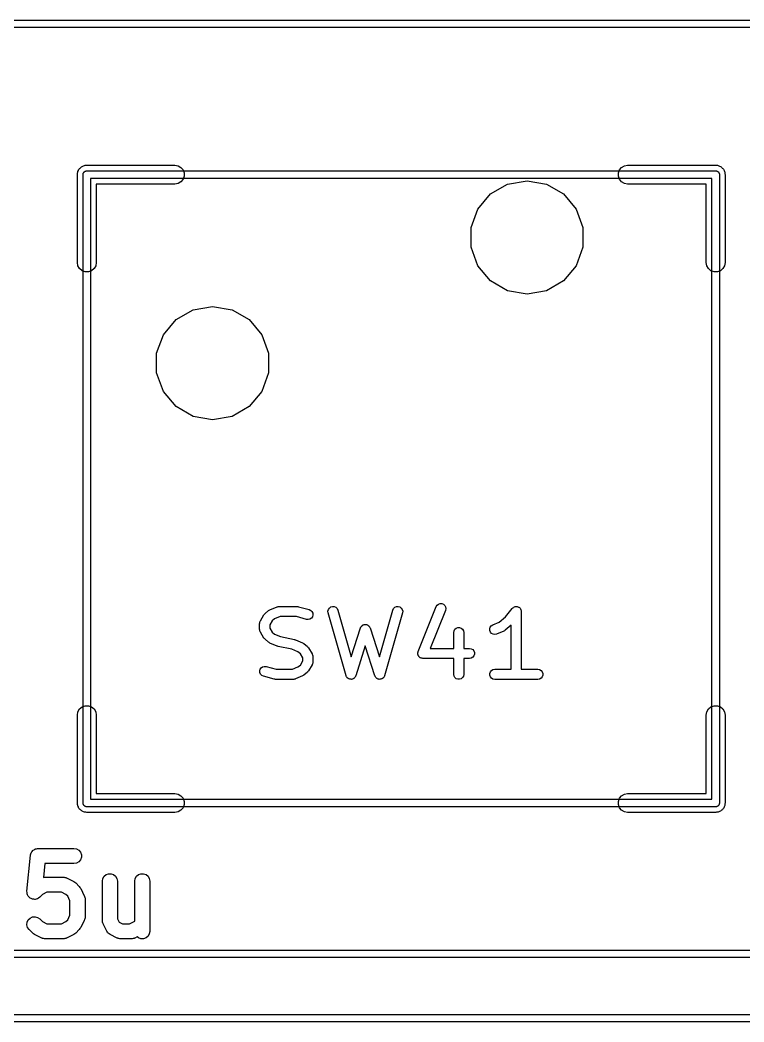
# Model space of a CAD drawing. Header units: millimetres. Extents: x 50 to 169, y 50 to 167.
# Drawn here: x 81.54 to 96.16, y 50 to 70.25 of the extents above; entities that cross this region are included whole.
import ezdxf

# ---------------------------------------------------------------- set-up
doc = ezdxf.new("R2010")
doc.units = ezdxf.units.MM
doc.layers.add('BLACK', color=7, linetype='Continuous')

# ---------------------------------------------------------------- blocks, each defined once
blk = doc.blocks.new('hhskb2-Cmts.User')
at = {"layer": 'BLACK'}
for p, q in [((69.6988, -119.65), (69.7, -119.643)), ((69.6988, -132.35), (69.6988, -119.65)), ((69.7, -119.637), (69.7022, -119.631)), ((69.7, -119.643), (69.7, -119.637)), ((69.7022, -119.631), (69.7034, -119.624)), ((69.7034, -119.624), (69.7067, -119.618)), ((69.7067, -119.618), (69.709, -119.612)), ((69.709, -119.612), (69.7133, -119.607)), ((69.7133, -119.607), (69.7166, -119.601)), ((69.7166, -119.601), (69.7217, -119.597)), ((69.7217, -119.597), (69.726, -119.592)), ((69.726, -119.592), (69.7318, -119.588)), ((69.7318, -119.588), (69.7369, -119.584)), ((69.7369, -119.584), (69.7432, -119.582)), ((69.7432, -119.582), (69.7489, -119.578)), ((69.7489, -119.578), (69.7555, -119.577)), ((69.7555, -119.577), (69.7618, -119.575)), ((69.7618, -119.575), (69.7684, -119.575)), ((69.7684, -119.575), (69.775, -119.574)), ((69.775, -119.574), (82.475, -119.574)), ((82.475, -119.574), (82.4816, -119.575)), ((82.4816, -119.575), (82.4882, -119.575)), ((82.4882, -119.575), (82.4945, -119.577)), ((82.4945, -119.577), (82.5011, -119.578)), ((82.5011, -119.578), (82.5068, -119.582)), ((82.5068, -119.582), (82.5131, -119.584)), ((82.5131, -119.584), (82.5182, -119.588)), ((82.5182, -119.588), (82.524, -119.592)), ((82.524, -119.592), (82.5283, -119.597)), ((82.5283, -119.597), (82.5334, -119.601)), ((82.5334, -119.601), (82.5367, -119.607)), ((82.5367, -119.607), (82.541, -119.612)), ((82.541, -119.612), (82.5433, -119.618)), ((82.5433, -119.618), (82.5466, -119.624)), ((82.5466, -119.624), (82.5478, -119.631)), ((82.5478, -119.631), (82.55, -119.637)), ((82.55, -119.637), (82.55, -119.643)), ((82.55, -119.643), (82.5512, -119.65)), ((82.5512, -119.65), (82.5512, -132.35)), ((69.8512, -119.726), (69.8512, -132.274)), ((82.3988, -119.726), (69.8512, -119.726)), ((82.3988, -132.274), (82.3988, -119.726)), ((69.7, -132.357), (69.6988, -132.35)), ((69.7, -132.363), (69.7, -132.357)), ((69.7022, -132.369), (69.7, -132.363)), ((69.7034, -132.376), (69.7022, -132.369)), ((69.7067, -132.382), (69.7034, -132.376)), ((69.709, -132.388), (69.7067, -132.382)), ((69.7133, -132.393), (69.709, -132.388)), ((69.7166, -132.399), (69.7133, -132.393)), ((69.7217, -132.403), (69.7166, -132.399)), ((69.726, -132.408), (69.7217, -132.403)), ((69.7318, -132.412), (69.726, -132.408)), ((69.7369, -132.416), (69.7318, -132.412)), ((69.7432, -132.418), (69.7369, -132.416)), ((69.7489, -132.422), (69.7432, -132.418)), ((69.7555, -132.423), (69.7489, -132.422)), ((69.7618, -132.425), (69.7555, -132.423)), ((69.7684, -132.425), (69.7618, -132.425)), ((69.775, -132.426), (69.7684, -132.425)), ((82.475, -132.426), (69.775, -132.426)), ((69.8512, -132.274), (82.3988, -132.274)), ((82.4816, -132.425), (82.475, -132.426)), ((82.4882, -132.425), (82.4816, -132.425)), ((82.4945, -132.423), (82.4882, -132.425)), ((82.5011, -132.422), (82.4945, -132.423)), ((82.5068, -132.418), (82.5011, -132.422)), ((82.5131, -132.416), (82.5068, -132.418)), ((82.5182, -132.412), (82.5131, -132.416)), ((82.524, -132.408), (82.5182, -132.412)), ((82.5283, -132.403), (82.524, -132.408)), ((82.5334, -132.399), (82.5283, -132.403)), ((82.5367, -132.393), (82.5334, -132.399)), ((82.541, -132.388), (82.5367, -132.393)), ((82.5433, -132.382), (82.541, -132.388)), ((82.5466, -132.376), (82.5433, -132.382)), ((82.5478, -132.369), (82.5466, -132.376)), ((82.55, -132.363), (82.5478, -132.369)), ((82.5512, -132.35), (82.55, -132.357)), ((82.55, -132.357), (82.55, -132.363))]:
    blk.add_line(p, q, dxfattribs=at)
blk = doc.blocks.new('hhskb2-Dwgs.User')
at = {"layer": 'BLACK'}
for p, q in [((64.3445, -116.526), (87.9055, -116.526)), ((87.8293, -116.678), (64.4207, -116.678)), ((68.5653, -134.131), (68.6378, -133.405)), ((68.6378, -133.405), (68.6394, -133.4)), ((68.6394, -133.394), (68.6465, -133.374)), ((68.6394, -133.4), (68.6394, -133.394)), ((68.6465, -133.374), (68.6522, -133.354)), ((68.6522, -133.354), (68.6555, -133.35)), ((68.6555, -133.35), (68.6575, -133.344)), ((68.6575, -133.344), (68.6709, -133.328)), ((68.6709, -133.328), (68.6831, -133.311)), ((68.6831, -133.311), (68.6878, -133.308)), ((68.6878, -133.308), (68.6915, -133.304)), ((68.6915, -133.304), (68.7096, -133.293)), ((68.7096, -133.293), (68.7268, -133.282)), ((68.7268, -133.282), (68.7324, -133.28)), ((68.7324, -133.28), (68.7374, -133.277)), ((68.7374, -133.277), (68.7579, -133.274)), ((68.7579, -133.274), (68.7781, -133.268)), ((68.7781, -133.268), (68.7838, -133.269)), ((68.7838, -133.269), (68.7895, -133.268)), ((68.7895, -133.268), (69.5152, -133.268)), ((69.5152, -133.268), (69.5673, -133.277)), ((69.5673, -133.277), (69.6132, -133.304)), ((69.6132, -133.304), (69.6472, -133.344)), ((69.6472, -133.344), (69.6653, -133.394)), ((69.6653, -133.394), (69.6653, -133.447)), ((68.9274, -133.573), (68.8992, -133.855)), ((69.5152, -133.573), (68.9274, -133.573)), ((69.5673, -133.564), (69.5152, -133.573)), ((69.6132, -133.537), (69.5673, -133.564)), ((69.6472, -133.497), (69.6132, -133.537)), ((69.6653, -133.447), (69.6472, -133.497)), ((70.0977, -133.876), (70.1242, -133.83)), ((70.1242, -133.83), (70.1647, -133.796)), ((70.1647, -133.796), (70.2144, -133.778)), ((70.2144, -133.778), (70.2674, -133.778)), ((70.2674, -133.778), (70.3171, -133.796)), ((70.3171, -133.796), (70.3577, -133.83)), ((70.3577, -133.83), (70.3841, -133.876)), ((70.7508, -133.876), (70.7773, -133.83)), ((70.7773, -133.83), (70.8179, -133.796)), ((70.8179, -133.796), (70.8676, -133.778)), ((70.8676, -133.778), (70.9205, -133.778)), ((70.9205, -133.778), (70.9703, -133.796)), ((70.9703, -133.796), (71.0108, -133.83)), ((71.0108, -133.83), (71.0373, -133.876)), ((68.8992, -133.855), (68.9001, -133.855)), ((68.9001, -133.855), (68.9172, -133.85)), ((68.9172, -133.85), (68.926, -133.85)), ((68.926, -133.85), (68.9346, -133.849)), ((68.9346, -133.849), (69.2975, -133.849)), ((69.2975, -133.849), (69.3061, -133.85)), ((69.3061, -133.85), (69.3149, -133.85)), ((69.3149, -133.85), (69.332, -133.855)), ((69.332, -133.855), (69.3496, -133.858)), ((69.3496, -133.858), (69.3572, -133.862)), ((69.3572, -133.862), (69.3656, -133.865)), ((69.3656, -133.865), (69.5108, -133.937)), ((69.5108, -133.937), (69.5304, -133.952)), ((69.5304, -133.952), (69.5504, -133.966)), ((69.5504, -133.966), (69.623, -134.038)), ((69.623, -134.038), (69.637, -134.058)), ((70.0885, -133.928), (70.0977, -133.876)), ((70.0885, -134.727), (70.0885, -133.928)), ((70.3841, -133.876), (70.3933, -133.928)), ((70.3933, -133.928), (70.3933, -134.691)), ((70.7417, -133.928), (70.7508, -133.876)), ((70.7417, -134.736), (70.7417, -133.928)), ((71.0373, -133.876), (71.0465, -133.928)), ((71.0465, -133.928), (71.0465, -134.944)), ((68.5651, -134.133), (68.5653, -134.132)), ((68.5673, -134.158), (68.5651, -134.133)), ((68.5653, -134.132), (68.5653, -134.131)), ((68.5692, -134.184), (68.5673, -134.158)), ((68.5696, -134.185), (68.5692, -134.184)), ((68.5697, -134.186), (68.5696, -134.185)), ((68.5805, -134.209), (68.5697, -134.186)), ((68.591, -134.232), (68.5805, -134.209)), ((68.5917, -134.233), (68.591, -134.232)), ((68.5921, -134.234), (68.5917, -134.233)), ((68.6102, -134.252), (68.5921, -134.234)), ((68.8798, -134.199), (68.8247, -134.254)), ((68.9706, -134.153), (68.8798, -134.199)), ((69.2615, -134.153), (68.9706, -134.153)), ((69.3523, -134.199), (69.2615, -134.153)), ((69.3899, -134.236), (69.3523, -134.199)), ((69.4354, -134.327), (69.3899, -134.236)), ((69.637, -134.058), (69.6515, -134.078)), ((69.6515, -134.078), (69.7241, -134.223)), ((69.7241, -134.223), (69.7266, -134.232)), ((69.7266, -134.232), (69.731, -134.239)), ((69.731, -134.239), (69.7341, -134.257)), ((68.628, -134.27), (68.6102, -134.252)), ((68.6288, -134.27), (68.628, -134.27)), ((68.6295, -134.271), (68.6288, -134.27)), ((68.6526, -134.282), (68.6295, -134.271)), ((68.6756, -134.293), (68.6526, -134.282)), ((68.6766, -134.293), (68.6756, -134.293)), ((68.6775, -134.293), (68.6766, -134.293)), ((68.7029, -134.296), (68.6775, -134.293)), ((68.7283, -134.298), (68.7029, -134.296)), ((68.7292, -134.298), (68.7283, -134.298)), ((68.7302, -134.298), (68.7292, -134.298)), ((68.7549, -134.291), (68.7302, -134.298)), ((68.7796, -134.285), (68.7549, -134.291)), ((68.7804, -134.285), (68.7796, -134.285)), ((68.7813, -134.284), (68.7804, -134.285)), ((68.8023, -134.27), (68.7813, -134.284)), ((68.8233, -134.255), (68.8023, -134.27)), ((68.8239, -134.254), (68.8233, -134.255)), ((68.8247, -134.254), (68.8239, -134.254)), ((69.4354, -134.618), (69.4354, -134.327)), ((69.7341, -134.257), (69.7392, -134.274)), ((69.7392, -134.274), (69.7386, -134.283)), ((69.7386, -134.283), (69.7402, -134.291)), ((69.7402, -134.291), (69.7402, -134.654)), ((68.6295, -134.674), (68.6775, -134.652)), ((68.6775, -134.652), (68.7302, -134.647)), ((68.7302, -134.647), (68.7813, -134.661)), ((69.3899, -134.709), (69.4354, -134.618)), ((69.7402, -134.654), (69.7386, -134.663)), ((68.5651, -134.813), (68.5697, -134.76)), ((68.5788, -134.864), (68.5651, -134.813)), ((68.5697, -134.76), (68.5921, -134.712)), ((68.5921, -134.712), (68.6295, -134.674)), ((68.7813, -134.661), (68.8247, -134.692)), ((68.8247, -134.692), (68.8798, -134.747)), ((68.8798, -134.747), (68.9706, -134.792)), ((68.9706, -134.792), (69.2615, -134.792)), ((69.2615, -134.792), (69.3523, -134.747)), ((69.3523, -134.747), (69.3899, -134.709)), ((69.7241, -134.722), (69.6515, -134.867)), ((69.7266, -134.714), (69.7241, -134.722)), ((69.731, -134.706), (69.7266, -134.714)), ((69.7341, -134.689), (69.731, -134.706)), ((69.7392, -134.672), (69.7341, -134.689)), ((69.7386, -134.663), (69.7392, -134.672)), ((70.09, -134.735), (70.0885, -134.727)), ((70.0895, -134.744), (70.09, -134.735)), ((70.0946, -134.761), (70.0895, -134.744)), ((70.0977, -134.779), (70.0946, -134.761)), ((70.1021, -134.786), (70.0977, -134.779)), ((70.1046, -134.795), (70.1021, -134.786)), ((70.1772, -134.94), (70.1046, -134.795)), ((70.3933, -134.691), (70.4271, -134.758)), ((70.4271, -134.758), (70.4946, -134.792)), ((70.4946, -134.792), (70.6404, -134.792)), ((70.6404, -134.792), (70.7312, -134.747)), ((70.7312, -134.747), (70.7417, -134.736)), ((68.6091, -134.907), (68.5788, -134.864)), ((68.6817, -134.98), (68.6091, -134.907)), ((68.7017, -134.994), (68.6817, -134.98)), ((68.7213, -135.008), (68.7017, -134.994)), ((68.8665, -135.081), (68.7213, -135.008)), ((69.5108, -135.008), (69.3656, -135.081)), ((69.5304, -134.994), (69.5108, -135.008)), ((69.5504, -134.98), (69.5304, -134.994)), ((69.623, -134.907), (69.5504, -134.98)), ((69.637, -134.887), (69.623, -134.907)), ((69.6515, -134.867), (69.637, -134.887)), ((70.1905, -134.958), (70.1772, -134.94)), ((70.2028, -134.977), (70.1905, -134.958)), ((70.2062, -134.979), (70.2028, -134.977)), ((70.2087, -134.983), (70.2062, -134.979)), ((70.2274, -134.995), (70.2087, -134.983)), ((70.2453, -135.008), (70.2274, -134.995)), ((70.3905, -135.081), (70.2453, -135.008)), ((70.7937, -135.056), (70.7445, -135.081)), ((70.8179, -135.076), (70.7937, -135.056)), ((71.0108, -135.042), (70.9703, -135.076)), ((71.0373, -134.997), (71.0108, -135.042)), ((71.0465, -134.944), (71.0373, -134.997)), ((68.8749, -135.083), (68.8665, -135.081)), ((68.8825, -135.088), (68.8749, -135.083)), ((68.9001, -135.091), (68.8825, -135.088)), ((68.9172, -135.096), (68.9001, -135.091)), ((68.926, -135.095), (68.9172, -135.096)), ((68.9346, -135.097), (68.926, -135.095)), ((69.2975, -135.097), (68.9346, -135.097)), ((69.3061, -135.095), (69.2975, -135.097)), ((69.3149, -135.096), (69.3061, -135.095)), ((69.332, -135.091), (69.3149, -135.096)), ((69.3496, -135.088), (69.332, -135.091)), ((69.3572, -135.083), (69.3496, -135.088)), ((69.3656, -135.081), (69.3572, -135.083)), ((70.3989, -135.083), (70.3905, -135.081)), ((70.4065, -135.088), (70.3989, -135.083)), ((70.4241, -135.091), (70.4065, -135.088)), ((70.4412, -135.096), (70.4241, -135.091)), ((70.45, -135.095), (70.4412, -135.096)), ((70.4586, -135.097), (70.45, -135.095)), ((70.6763, -135.097), (70.4586, -135.097)), ((70.685, -135.095), (70.6763, -135.097)), ((70.6938, -135.096), (70.685, -135.095)), ((70.7109, -135.091), (70.6938, -135.096)), ((70.7285, -135.088), (70.7109, -135.091)), ((70.7361, -135.083), (70.7285, -135.088)), ((70.7445, -135.081), (70.7361, -135.083)), ((70.8676, -135.095), (70.8179, -135.076)), ((70.9205, -135.095), (70.8676, -135.095)), ((70.9703, -135.076), (70.9205, -135.095)), ((64.4207, -135.322), (87.8293, -135.322)), ((87.9055, -135.474), (64.3445, -135.474))]:
    blk.add_line(p, q, dxfattribs=at)
blk = doc.blocks.new('hhskb2-Edge.Cuts')
at = {"layer": 'BLACK'}
for p, q in [((36.975, -136.625), (156.025, -136.625)), ((156.1, -136.775), (36.9, -136.775))]:
    blk.add_line(p, q, dxfattribs=at)
blk = doc.blocks.new('hhskb2-F.SilkS')
at = {"layer": 'BLACK'}
for p, q in [((69.7098, -119.471), (69.7263, -119.468)), ((69.7263, -119.468), (69.7419, -119.462)), ((69.7419, -119.462), (69.7586, -119.462)), ((69.7586, -119.462), (69.775, -119.459)), ((69.775, -119.459), (71.553, -119.459)), ((71.553, -119.459), (71.6182, -119.471)), ((80.6318, -119.471), (80.697, -119.459)), ((80.697, -119.459), (82.475, -119.459)), ((82.475, -119.459), (82.4914, -119.462)), ((82.4914, -119.462), (82.5081, -119.462)), ((82.5081, -119.462), (82.5237, -119.468)), ((82.5237, -119.468), (82.5402, -119.471)), ((69.5845, -119.65), (69.5874, -119.634)), ((69.5845, -121.428), (69.5845, -119.65)), ((69.5874, -119.617), (69.5931, -119.601)), ((69.5874, -119.634), (69.5874, -119.617)), ((69.5931, -119.601), (69.596, -119.585)), ((69.596, -119.585), (69.6043, -119.57)), ((69.6043, -119.57), (69.61, -119.555)), ((69.61, -119.555), (69.6207, -119.542)), ((69.6207, -119.542), (69.6291, -119.528)), ((69.6291, -119.528), (69.6418, -119.517)), ((69.6418, -119.517), (69.6525, -119.504)), ((69.6525, -119.504), (69.667, -119.496)), ((69.667, -119.496), (69.6797, -119.485)), ((69.6797, -119.485), (69.6954, -119.479)), ((69.6954, -119.479), (69.7098, -119.471)), ((71.6182, -119.471), (71.6755, -119.504)), ((71.6755, -119.504), (71.718, -119.555)), ((71.718, -119.555), (71.7406, -119.617)), ((71.7406, -119.617), (71.7406, -119.683)), ((80.5094, -119.617), (80.532, -119.555)), ((80.5094, -119.683), (80.5094, -119.617)), ((80.532, -119.555), (80.5745, -119.504)), ((80.5745, -119.504), (80.6318, -119.471)), ((82.5402, -119.471), (82.5546, -119.479)), ((82.5546, -119.479), (82.5703, -119.485)), ((82.5703, -119.485), (82.583, -119.496)), ((82.583, -119.496), (82.5975, -119.504)), ((82.5975, -119.504), (82.6082, -119.517)), ((82.6082, -119.517), (82.6209, -119.528)), ((82.6209, -119.528), (82.6293, -119.542)), ((82.6293, -119.542), (82.64, -119.555)), ((82.64, -119.555), (82.6457, -119.57)), ((82.6457, -119.57), (82.654, -119.585)), ((82.654, -119.585), (82.6569, -119.601)), ((82.6569, -119.601), (82.6626, -119.617)), ((82.6626, -119.617), (82.6626, -119.634)), ((82.6626, -119.634), (82.6655, -119.65)), ((82.6655, -119.65), (82.6655, -121.428)), ((71.553, -119.84), (69.9655, -119.84)), ((69.9655, -119.84), (69.9655, -121.428)), ((71.6182, -119.829), (71.553, -119.84)), ((71.6755, -119.796), (71.6182, -119.829)), ((71.718, -119.745), (71.6755, -119.796)), ((71.7406, -119.683), (71.718, -119.745)), ((77.9275, -120.041), (78.2726, -119.842)), ((78.2726, -119.842), (78.665, -119.773)), ((78.665, -119.773), (79.0574, -119.842)), ((79.0574, -119.842), (79.4025, -120.041)), ((80.532, -119.745), (80.5094, -119.683)), ((80.5745, -119.796), (80.532, -119.745)), ((80.6318, -119.829), (80.5745, -119.796)), ((80.697, -119.84), (80.6318, -119.829)), ((82.2845, -119.84), (80.697, -119.84)), ((82.2845, -121.428), (82.2845, -119.84)), ((77.6714, -120.346), (77.9275, -120.041)), ((79.4025, -120.041), (79.6586, -120.346)), ((77.5351, -120.721), (77.6714, -120.346)), ((79.6586, -120.346), (79.7949, -120.721)), ((77.5351, -121.119), (77.5351, -120.721)), ((79.7949, -120.721), (79.7949, -121.119)), ((77.6714, -121.494), (77.5351, -121.119)), ((79.7949, -121.119), (79.6586, -121.494)), ((69.596, -121.493), (69.5845, -121.428)), ((69.6291, -121.55), (69.596, -121.493)), ((69.954, -121.493), (69.9209, -121.55)), ((69.9655, -121.428), (69.954, -121.493)), ((77.9275, -121.799), (77.6714, -121.494)), ((79.6586, -121.494), (79.4025, -121.799)), ((82.296, -121.493), (82.2845, -121.428)), ((82.3291, -121.55), (82.296, -121.493)), ((82.654, -121.493), (82.6209, -121.55)), ((82.6655, -121.428), (82.654, -121.493)), ((69.6797, -121.593), (69.6291, -121.55)), ((69.7419, -121.616), (69.6797, -121.593)), ((69.8081, -121.616), (69.7419, -121.616)), ((69.8702, -121.593), (69.8081, -121.616)), ((69.9209, -121.55), (69.8702, -121.593)), ((82.3798, -121.593), (82.3291, -121.55)), ((82.4419, -121.616), (82.3798, -121.593)), ((82.5081, -121.616), (82.4419, -121.616)), ((82.5703, -121.593), (82.5081, -121.616)), ((82.6209, -121.55), (82.5703, -121.593)), ((78.2726, -121.998), (77.9275, -121.799)), ((79.4025, -121.799), (79.0574, -121.998)), ((78.665, -122.067), (78.2726, -121.998)), ((79.0574, -121.998), (78.665, -122.067)), ((71.5775, -122.581), (71.9226, -122.382)), ((71.9226, -122.382), (72.315, -122.313)), ((72.315, -122.313), (72.7074, -122.382)), ((72.7074, -122.382), (73.0525, -122.581)), ((71.3214, -122.886), (71.5775, -122.581)), ((73.0525, -122.581), (73.3086, -122.886)), ((71.1851, -123.261), (71.3214, -122.886)), ((73.3086, -122.886), (73.4449, -123.261)), ((71.1851, -123.659), (71.1851, -123.261)), ((73.4449, -123.261), (73.4449, -123.659)), ((71.3214, -124.034), (71.1851, -123.659)), ((73.4449, -123.659), (73.3086, -124.034)), ((71.5775, -124.339), (71.3214, -124.034)), ((73.3086, -124.034), (73.0525, -124.339)), ((71.9226, -124.538), (71.5775, -124.339)), ((73.0525, -124.339), (72.7074, -124.538)), ((72.315, -124.607), (71.9226, -124.538)), ((72.7074, -124.538), (72.315, -124.607)), ((73.6379, -128.381), (73.6529, -128.378)), ((73.6529, -128.378), (73.6553, -128.378)), ((73.6553, -128.378), (73.6576, -128.378)), ((73.6576, -128.378), (74.0204, -128.378)), ((74.0204, -128.378), (74.034, -128.38)), ((74.7017, -128.388), (74.7356, -128.378)), ((74.7356, -128.378), (74.7708, -128.381)), ((76.0278, -128.381), (76.063, -128.378)), ((76.063, -128.378), (76.0969, -128.388)), ((76.829, -128.381), (76.8475, -128.351)), ((76.8475, -128.351), (76.8753, -128.33)), ((76.8753, -128.33), (76.9088, -128.318)), ((76.9088, -128.318), (76.9441, -128.32)), ((76.9441, -128.32), (76.9768, -128.333)), ((76.9768, -128.333), (77.0031, -128.356)), ((77.0031, -128.356), (77.0198, -128.387)), ((73.2802, -128.669), (73.3527, -128.548)), ((73.3527, -128.548), (73.3638, -128.535)), ((73.3638, -128.535), (73.3748, -128.522)), ((73.3748, -128.522), (73.4474, -128.462)), ((73.4474, -128.462), (73.4606, -128.454)), ((73.4606, -128.454), (73.4734, -128.446)), ((73.4734, -128.446), (73.6185, -128.386)), ((73.6779, -128.581), (73.5657, -128.628)), ((73.6185, -128.386), (73.6208, -128.385)), ((73.6208, -128.385), (73.6228, -128.384)), ((73.6228, -128.384), (73.6379, -128.381)), ((74.0066, -128.581), (73.6779, -128.581)), ((74.2109, -128.638), (74.0066, -128.581)), ((74.034, -128.38), (74.0476, -128.382)), ((74.0476, -128.382), (74.2653, -128.442)), ((74.2653, -128.442), (74.2972, -128.457)), ((74.2972, -128.457), (74.3219, -128.482)), ((74.3219, -128.482), (74.3365, -128.515)), ((74.3393, -128.55), (74.3298, -128.584)), ((74.3365, -128.515), (74.3393, -128.55)), ((74.6448, -128.472), (74.6534, -128.438)), ((74.6485, -128.507), (74.6448, -128.472)), ((75.0113, -129.777), (74.6485, -128.507)), ((74.6534, -128.438), (74.6731, -128.409)), ((74.6731, -128.409), (74.7017, -128.388)), ((74.7708, -128.381), (74.803, -128.395)), ((74.803, -128.395), (74.8284, -128.42)), ((74.8284, -128.42), (74.8438, -128.452)), ((74.8438, -128.452), (75.1145, -129.399)), ((75.6841, -129.399), (75.9547, -128.452)), ((76.1501, -128.507), (75.7873, -129.777)), ((75.9547, -128.452), (75.9702, -128.42)), ((75.9702, -128.42), (75.9955, -128.395)), ((75.9955, -128.395), (76.0278, -128.381)), ((76.0969, -128.388), (76.1254, -128.409)), ((76.1254, -128.409), (76.1452, -128.438)), ((76.1452, -128.438), (76.1538, -128.472)), ((76.1538, -128.472), (76.1501, -128.507)), ((76.4661, -129.288), (76.829, -128.381)), ((77.0176, -128.457), (76.7105, -129.225)), ((77.0248, -128.422), (77.0176, -128.457)), ((77.0198, -128.387), (77.0248, -128.422)), ((78.2292, -128.589), (78.3679, -128.416)), ((78.3679, -128.416), (78.3689, -128.415)), ((78.3689, -128.415), (78.3695, -128.414)), ((78.3695, -128.414), (78.3821, -128.404)), ((78.3821, -128.404), (78.3944, -128.393)), ((78.3944, -128.393), (78.3956, -128.392)), ((78.3956, -128.392), (78.3965, -128.392)), ((78.3965, -128.392), (78.4119, -128.386)), ((78.4119, -128.386), (78.4273, -128.38)), ((78.4273, -128.38), (78.4285, -128.38)), ((78.4285, -128.38), (78.4296, -128.379)), ((78.4296, -128.379), (78.4461, -128.379)), ((78.4461, -128.379), (78.4626, -128.379)), ((78.4626, -128.379), (78.4637, -128.379)), ((78.4637, -128.379), (78.4649, -128.379)), ((78.4649, -128.379), (78.4804, -128.385)), ((78.4804, -128.385), (78.496, -128.39)), ((78.496, -128.39), (78.497, -128.391)), ((78.497, -128.391), (78.4981, -128.392)), ((78.4981, -128.392), (78.5107, -128.402)), ((78.5107, -128.402), (78.5236, -128.412)), ((78.5236, -128.412), (78.5242, -128.413)), ((78.5242, -128.413), (78.5251, -128.414)), ((78.5251, -128.414), (78.5333, -128.428)), ((78.5333, -128.428), (78.5419, -128.443)), ((78.5419, -128.443), (78.5422, -128.444)), ((78.5422, -128.444), (78.5428, -128.445)), ((78.5428, -128.445), (78.5456, -128.461)), ((78.5456, -128.461), (78.5489, -128.477)), ((78.5489, -128.477), (78.5487, -128.478)), ((78.5487, -128.478), (78.5489, -128.48)), ((78.5489, -128.48), (78.5489, -129.648)), ((73.2657, -128.721), (73.2674, -128.712)), ((73.2657, -128.842), (73.2657, -128.721)), ((73.2674, -128.712), (73.2675, -128.702)), ((73.2675, -128.702), (73.2704, -128.695)), ((73.2704, -128.695), (73.2718, -128.687)), ((73.2718, -128.687), (73.2767, -128.678)), ((73.2767, -128.678), (73.2802, -128.669)), ((73.5181, -128.668), (73.4689, -128.75)), ((73.4689, -128.75), (73.4689, -128.814)), ((73.5657, -128.628), (73.5181, -128.668)), ((74.2461, -128.641), (74.2109, -128.638)), ((74.2802, -128.632), (74.2461, -128.641)), ((74.3093, -128.612), (74.2802, -128.632)), ((74.3298, -128.584), (74.3093, -128.612)), ((75.3126, -128.792), (75.3189, -128.78)), ((75.3189, -128.78), (75.3219, -128.777)), ((75.3219, -128.777), (75.3241, -128.774)), ((75.3241, -128.774), (75.3349, -128.766)), ((75.3349, -128.766), (75.3451, -128.756)), ((75.3451, -128.756), (75.3488, -128.755)), ((75.3488, -128.755), (75.352, -128.752)), ((75.352, -128.752), (75.365, -128.748)), ((75.365, -128.748), (75.3777, -128.743)), ((75.3777, -128.743), (75.3818, -128.743)), ((75.3818, -128.743), (75.3856, -128.742)), ((75.3856, -128.742), (75.3993, -128.742)), ((75.3993, -128.742), (75.413, -128.742)), ((75.413, -128.742), (75.4168, -128.743)), ((75.4168, -128.743), (75.4209, -128.743)), ((75.4209, -128.743), (75.4335, -128.748)), ((75.4335, -128.748), (75.4466, -128.752)), ((75.4466, -128.752), (75.4498, -128.755)), ((75.4498, -128.755), (75.4535, -128.756)), ((75.4535, -128.756), (75.4637, -128.766)), ((75.4637, -128.766), (75.4745, -128.774)), ((75.4745, -128.774), (75.4766, -128.777)), ((75.4766, -128.777), (75.4796, -128.78)), ((75.4796, -128.78), (75.486, -128.792)), ((77.9216, -128.796), (77.9431, -128.768)), ((77.9431, -128.768), (77.9728, -128.749)), ((77.9728, -128.749), (78.1038, -128.694)), ((78.1038, -128.694), (78.2292, -128.589)), ((78.3457, -128.757), (78.222, -128.86)), ((78.3457, -129.648), (78.3457, -128.757)), ((73.2674, -128.852), (73.2657, -128.842)), ((73.2675, -128.862), (73.2674, -128.852)), ((73.2704, -128.869), (73.2675, -128.862)), ((73.2718, -128.877), (73.2704, -128.869)), ((73.2767, -128.886), (73.2718, -128.877)), ((73.2802, -128.895), (73.2767, -128.886)), ((73.3527, -129.016), (73.2802, -128.895)), ((73.4689, -128.814), (73.5181, -128.896)), ((73.5181, -128.896), (73.5657, -128.936)), ((73.5657, -128.936), (73.6877, -128.987)), ((75.1145, -129.399), (75.3025, -128.811)), ((75.3025, -128.811), (75.3044, -128.808)), ((75.3044, -128.808), (75.3053, -128.804)), ((75.3053, -128.804), (75.3126, -128.792)), ((75.486, -128.792), (75.4933, -128.804)), ((75.4933, -128.804), (75.4942, -128.808)), ((75.4942, -128.808), (75.4961, -128.811)), ((75.4961, -128.811), (75.6841, -129.399)), ((77.1845, -128.903), (77.1907, -128.868)), ((77.1845, -129.225), (77.1845, -128.903)), ((77.1907, -128.868), (77.2083, -128.838)), ((77.2083, -128.838), (77.2353, -128.815)), ((77.2353, -128.815), (77.2685, -128.803)), ((77.2685, -128.803), (77.3038, -128.803)), ((77.3038, -128.803), (77.3369, -128.815)), ((77.3369, -128.815), (77.364, -128.838)), ((77.364, -128.838), (77.3816, -128.868)), ((77.3816, -128.868), (77.3877, -128.903)), ((77.3877, -128.903), (77.3877, -129.225)), ((77.9111, -128.829), (77.9216, -128.796)), ((77.9127, -128.865), (77.9111, -128.829)), ((77.9263, -128.897), (77.9127, -128.865)), ((77.9502, -128.923), (77.9263, -128.897)), ((77.9815, -128.939), (77.9502, -128.923)), ((78.0165, -128.944), (77.9815, -128.939)), ((78.0509, -128.936), (78.0165, -128.944)), ((78.1961, -128.876), (78.0509, -128.936)), ((78.2089, -128.868), (78.1961, -128.876)), ((78.222, -128.86), (78.2089, -128.868)), ((73.3639, -129.028), (73.3527, -129.016)), ((73.3748, -129.041), (73.3639, -129.028)), ((73.4474, -129.102), (73.3748, -129.041)), ((73.4606, -129.109), (73.4474, -129.102)), ((73.4734, -129.118), (73.4606, -129.109)), ((73.6185, -129.178), (73.4734, -129.118)), ((73.6279, -129.18), (73.6185, -129.178)), ((73.6368, -129.184), (73.6279, -129.18)), ((73.9177, -129.242), (73.6368, -129.184)), ((73.6877, -128.987), (73.9686, -129.045)), ((73.9686, -129.045), (73.9775, -129.049)), ((73.9775, -129.049), (73.9869, -129.051)), ((73.9869, -129.051), (74.1321, -129.111)), ((74.1321, -129.111), (74.1449, -129.12)), ((74.1449, -129.12), (74.158, -129.127)), ((74.158, -129.127), (74.2306, -129.188)), ((74.2306, -129.188), (74.2416, -129.201)), ((75.3993, -129.176), (75.2058, -129.78)), ((75.5928, -129.78), (75.3993, -129.176)), ((74.0398, -129.293), (73.9177, -129.242)), ((74.0873, -129.333), (74.0398, -129.293)), ((74.1365, -129.415), (74.0873, -129.333)), ((74.2416, -129.201), (74.2527, -129.213)), ((74.2527, -129.213), (74.3253, -129.334)), ((74.3253, -129.334), (74.3287, -129.343)), ((74.3287, -129.343), (74.3336, -129.352)), ((74.3336, -129.352), (74.335, -129.36)), ((74.335, -129.36), (74.3379, -129.367)), ((74.3379, -129.367), (74.3381, -129.377)), ((74.3381, -129.377), (74.3397, -129.387)), ((74.3397, -129.387), (74.3397, -129.508)), ((76.4589, -129.323), (76.4604, -129.316)), ((76.4604, -129.333), (76.4589, -129.323)), ((76.4604, -129.309), (76.464, -129.299)), ((76.4604, -129.316), (76.4604, -129.309)), ((76.4604, -129.344), (76.4604, -129.333)), ((76.4629, -129.351), (76.4604, -129.344)), ((76.4639, -129.358), (76.4629, -129.351)), ((76.4689, -129.367), (76.4639, -129.358)), ((76.464, -129.299), (76.4661, -129.288)), ((76.4724, -129.377), (76.4689, -129.367)), ((76.4771, -129.383), (76.4724, -129.377)), ((76.4806, -129.389), (76.4771, -129.383)), ((76.4884, -129.396), (76.4806, -129.389)), ((76.7105, -129.225), (77.1845, -129.225)), ((77.3877, -129.225), (77.5039, -129.225)), ((77.5039, -129.225), (77.5386, -129.231)), ((77.5386, -129.231), (77.5692, -129.248)), ((77.5692, -129.248), (77.5918, -129.275)), ((77.5918, -129.377), (77.5692, -129.404)), ((77.5918, -129.275), (77.6039, -129.309)), ((77.6039, -129.344), (77.5918, -129.377)), ((77.6039, -129.309), (77.6039, -129.344)), ((73.3252, -129.597), (73.3594, -129.588)), ((73.3594, -129.588), (73.3945, -129.591)), ((73.3945, -129.591), (73.5988, -129.648)), ((74.0398, -129.601), (74.0873, -129.562)), ((74.0873, -129.562), (74.1365, -129.479)), ((74.1365, -129.479), (74.1365, -129.415)), ((74.3253, -129.56), (74.2527, -129.681)), ((74.3287, -129.551), (74.3253, -129.56)), ((74.3336, -129.542), (74.3287, -129.551)), ((74.335, -129.534), (74.3336, -129.542)), ((74.3379, -129.527), (74.335, -129.534)), ((74.3381, -129.517), (74.3379, -129.527)), ((74.3397, -129.508), (74.3381, -129.517)), ((76.4951, -129.404), (76.4884, -129.396)), ((76.5014, -129.408), (76.4951, -129.404)), ((76.5069, -129.413), (76.5014, -129.408)), ((76.5166, -129.416), (76.5069, -129.413)), ((76.5257, -129.422), (76.5166, -129.416)), ((76.5329, -129.423), (76.5257, -129.422)), ((76.5396, -129.426), (76.5329, -129.423)), ((76.5501, -129.426), (76.5396, -129.426)), ((76.5604, -129.428), (76.5501, -129.426)), ((77.1845, -129.428), (76.5604, -129.428)), ((77.1845, -129.75), (77.1845, -129.428)), ((77.5039, -129.428), (77.3877, -129.428)), ((77.3877, -129.428), (77.3877, -129.75)), ((77.5386, -129.422), (77.5039, -129.428)), ((77.5692, -129.404), (77.5386, -129.422)), ((73.2662, -129.679), (73.2756, -129.645)), ((73.2689, -129.714), (73.2662, -129.679)), ((73.2835, -129.747), (73.2689, -129.714)), ((73.2756, -129.645), (73.2961, -129.617)), ((73.3083, -129.772), (73.2835, -129.747)), ((73.2961, -129.617), (73.3252, -129.597)), ((73.3401, -129.787), (73.3083, -129.772)), ((73.5578, -129.847), (73.3401, -129.787)), ((73.5988, -129.648), (73.9275, -129.648)), ((73.9275, -129.648), (74.0398, -129.601)), ((74.1321, -129.783), (73.9869, -129.843)), ((74.1449, -129.775), (74.1321, -129.783)), ((74.158, -129.767), (74.1449, -129.775)), ((74.2306, -129.707), (74.158, -129.767)), ((74.2416, -129.694), (74.2306, -129.707)), ((74.2527, -129.681), (74.2416, -129.694)), ((75.0138, -129.783), (75.0113, -129.777)), ((75.015, -129.788), (75.0138, -129.783)), ((75.0214, -129.798), (75.015, -129.788)), ((75.2018, -129.791), (75.195, -129.801)), ((75.2031, -129.785), (75.2018, -129.791)), ((75.2058, -129.78), (75.2031, -129.785)), ((75.5954, -129.785), (75.5928, -129.78)), ((75.5968, -129.791), (75.5954, -129.785)), ((75.6036, -129.801), (75.5968, -129.791)), ((75.7836, -129.788), (75.7771, -129.798)), ((75.7848, -129.783), (75.7836, -129.788)), ((75.7873, -129.777), (75.7848, -129.783)), ((77.1907, -129.784), (77.1845, -129.75)), ((77.2083, -129.815), (77.1907, -129.784)), ((77.3816, -129.784), (77.364, -129.815)), ((77.3877, -129.75), (77.3816, -129.784)), ((77.9118, -129.732), (77.9239, -129.699)), ((77.9118, -129.767), (77.9118, -129.732)), ((77.9239, -129.8), (77.9118, -129.767)), ((77.9239, -129.699), (77.9466, -129.672)), ((77.9466, -129.672), (77.9771, -129.654)), ((77.9771, -129.654), (78.0119, -129.648)), ((78.0119, -129.648), (78.3457, -129.648)), ((78.5489, -129.648), (78.8827, -129.648)), ((78.8827, -129.648), (78.9175, -129.654)), ((78.9175, -129.654), (78.948, -129.672)), ((78.948, -129.672), (78.9707, -129.699)), ((78.9707, -129.699), (78.9828, -129.732)), ((78.9828, -129.767), (78.9707, -129.8)), ((78.9828, -129.732), (78.9828, -129.767)), ((73.5715, -129.849), (73.5578, -129.847)), ((73.585, -129.851), (73.5715, -129.849)), ((73.9479, -129.851), (73.585, -129.851)), ((73.9502, -129.851), (73.9479, -129.851)), ((73.9525, -129.851), (73.9502, -129.851)), ((73.9675, -129.848), (73.9525, -129.851)), ((73.9826, -129.845), (73.9675, -129.848)), ((73.9846, -129.844), (73.9826, -129.845)), ((73.9869, -129.843), (73.9846, -129.844)), ((75.0267, -129.809), (75.0214, -129.798)), ((75.0308, -129.813), (75.0267, -129.809)), ((75.0338, -129.818), (75.0308, -129.813)), ((75.0434, -129.825), (75.0338, -129.818)), ((75.0521, -129.834), (75.0434, -129.825)), ((75.0572, -129.836), (75.0521, -129.834)), ((75.0617, -129.839), (75.0572, -129.836)), ((75.0733, -129.843), (75.0617, -129.839)), ((75.0843, -129.848), (75.0733, -129.843)), ((75.0899, -129.848), (75.0843, -129.848)), ((75.0953, -129.85), (75.0899, -129.848)), ((75.1074, -129.85), (75.0953, -129.85)), ((75.1195, -129.851), (75.1074, -129.85)), ((75.1249, -129.849), (75.1195, -129.851)), ((75.1306, -129.849), (75.1249, -129.849)), ((75.1418, -129.844), (75.1306, -129.849)), ((75.1535, -129.841), (75.1418, -129.844)), ((75.158, -129.838), (75.1535, -129.841)), ((75.1632, -129.835), (75.158, -129.838)), ((75.1722, -129.827), (75.1632, -129.835)), ((75.182, -129.82), (75.1722, -129.827)), ((75.1852, -129.816), (75.182, -129.82)), ((75.1893, -129.812), (75.1852, -129.816)), ((75.195, -129.801), (75.1893, -129.812)), ((75.6092, -129.812), (75.6036, -129.801)), ((75.6134, -129.816), (75.6092, -129.812)), ((75.6166, -129.82), (75.6134, -129.816)), ((75.6264, -129.827), (75.6166, -129.82)), ((75.6353, -129.835), (75.6264, -129.827)), ((75.6406, -129.838), (75.6353, -129.835)), ((75.6451, -129.841), (75.6406, -129.838)), ((75.6568, -129.844), (75.6451, -129.841)), ((75.668, -129.849), (75.6568, -129.844)), ((75.6736, -129.849), (75.668, -129.849)), ((75.679, -129.851), (75.6736, -129.849)), ((75.6911, -129.85), (75.679, -129.851)), ((75.7033, -129.85), (75.6911, -129.85)), ((75.7086, -129.848), (75.7033, -129.85)), ((75.7142, -129.848), (75.7086, -129.848)), ((75.7253, -129.843), (75.7142, -129.848)), ((75.7369, -129.839), (75.7253, -129.843)), ((75.7413, -129.836), (75.7369, -129.839)), ((75.7465, -129.834), (75.7413, -129.836)), ((75.7552, -129.825), (75.7465, -129.834)), ((75.7648, -129.818), (75.7552, -129.825)), ((75.7678, -129.813), (75.7648, -129.818)), ((75.7718, -129.809), (75.7678, -129.813)), ((75.7771, -129.798), (75.7718, -129.809)), ((77.2353, -129.838), (77.2083, -129.815)), ((77.2685, -129.85), (77.2353, -129.838)), ((77.3038, -129.85), (77.2685, -129.85)), ((77.3369, -129.838), (77.3038, -129.85)), ((77.364, -129.815), (77.3369, -129.838)), ((77.9466, -129.827), (77.9239, -129.8)), ((77.9771, -129.845), (77.9466, -129.827)), ((78.0119, -129.851), (77.9771, -129.845)), ((78.8827, -129.851), (78.0119, -129.851)), ((78.9175, -129.845), (78.8827, -129.851)), ((78.948, -129.827), (78.9175, -129.845)), ((78.9707, -129.8), (78.948, -129.827)), ((69.6797, -130.407), (69.7419, -130.384)), ((69.7419, -130.384), (69.8081, -130.384)), ((69.8081, -130.384), (69.8702, -130.407)), ((82.3798, -130.407), (82.4419, -130.384)), ((82.4419, -130.384), (82.5081, -130.384)), ((82.5081, -130.384), (82.5703, -130.407)), ((69.5845, -130.572), (69.596, -130.507)), ((69.5845, -132.35), (69.5845, -130.572)), ((69.596, -130.507), (69.6291, -130.45)), ((69.6291, -130.45), (69.6797, -130.407)), ((69.8702, -130.407), (69.9209, -130.45)), ((69.9209, -130.45), (69.954, -130.507)), ((69.954, -130.507), (69.9655, -130.572)), ((69.9655, -130.572), (69.9655, -132.159)), ((82.2845, -130.572), (82.296, -130.507)), ((82.2845, -132.159), (82.2845, -130.572)), ((82.296, -130.507), (82.3291, -130.45)), ((82.3291, -130.45), (82.3798, -130.407)), ((82.5703, -130.407), (82.6209, -130.45)), ((82.6209, -130.45), (82.654, -130.507)), ((82.654, -130.507), (82.6655, -130.572)), ((82.6655, -130.572), (82.6655, -132.35)), ((69.9655, -132.159), (71.553, -132.159)), ((71.553, -132.159), (71.6182, -132.171)), ((71.6182, -132.171), (71.6755, -132.204)), ((71.6755, -132.204), (71.718, -132.255)), ((80.532, -132.255), (80.5745, -132.204)), ((80.5745, -132.204), (80.6318, -132.171)), ((80.6318, -132.171), (80.697, -132.159)), ((80.697, -132.159), (82.2845, -132.159)), ((69.5874, -132.366), (69.5845, -132.35)), ((69.5874, -132.383), (69.5874, -132.366)), ((69.5931, -132.399), (69.5874, -132.383)), ((69.596, -132.415), (69.5931, -132.399)), ((69.6043, -132.43), (69.596, -132.415)), ((71.718, -132.255), (71.7406, -132.317)), ((71.7406, -132.383), (71.718, -132.445)), ((71.7406, -132.317), (71.7406, -132.383)), ((80.5094, -132.317), (80.532, -132.255)), ((80.5094, -132.383), (80.5094, -132.317)), ((80.532, -132.445), (80.5094, -132.383)), ((82.654, -132.415), (82.6457, -132.43)), ((82.6569, -132.399), (82.654, -132.415)), ((82.6626, -132.383), (82.6569, -132.399)), ((82.6655, -132.35), (82.6626, -132.366)), ((82.6626, -132.366), (82.6626, -132.383)), ((69.61, -132.445), (69.6043, -132.43)), ((69.6207, -132.458), (69.61, -132.445)), ((69.6291, -132.472), (69.6207, -132.458)), ((69.6418, -132.483), (69.6291, -132.472)), ((69.6525, -132.496), (69.6418, -132.483)), ((69.667, -132.504), (69.6525, -132.496)), ((69.6797, -132.515), (69.667, -132.504)), ((69.6954, -132.521), (69.6797, -132.515)), ((69.7098, -132.529), (69.6954, -132.521)), ((69.7263, -132.532), (69.7098, -132.529)), ((69.7419, -132.538), (69.7263, -132.532)), ((69.7586, -132.538), (69.7419, -132.538)), ((69.775, -132.54), (69.7586, -132.538)), ((71.553, -132.54), (69.775, -132.54)), ((71.6182, -132.529), (71.553, -132.54)), ((71.6755, -132.496), (71.6182, -132.529)), ((71.718, -132.445), (71.6755, -132.496)), ((80.5745, -132.496), (80.532, -132.445)), ((80.6318, -132.529), (80.5745, -132.496)), ((80.697, -132.54), (80.6318, -132.529)), ((82.475, -132.54), (80.697, -132.54)), ((82.4914, -132.538), (82.475, -132.54)), ((82.5081, -132.538), (82.4914, -132.538)), ((82.5237, -132.532), (82.5081, -132.538)), ((82.5402, -132.529), (82.5237, -132.532)), ((82.5546, -132.521), (82.5402, -132.529)), ((82.5703, -132.515), (82.5546, -132.521)), ((82.583, -132.504), (82.5703, -132.515)), ((82.5975, -132.496), (82.583, -132.504)), ((82.6082, -132.483), (82.5975, -132.496)), ((82.6209, -132.472), (82.6082, -132.483)), ((82.6293, -132.458), (82.6209, -132.472)), ((82.64, -132.445), (82.6293, -132.458)), ((82.6457, -132.43), (82.64, -132.445))]:
    blk.add_line(p, q, dxfattribs=at)

msp = doc.modelspace()

# ---------------------------------------------------------------- block references
for name in ['hhskb2-Edge.Cuts', 'hhskb2-F.SilkS', 'hhskb2-Dwgs.User', 'hhskb2-Cmts.User']:
    msp.add_blockref(name, (13.113, 186.774))

doc.saveas('drawing.dxf')
